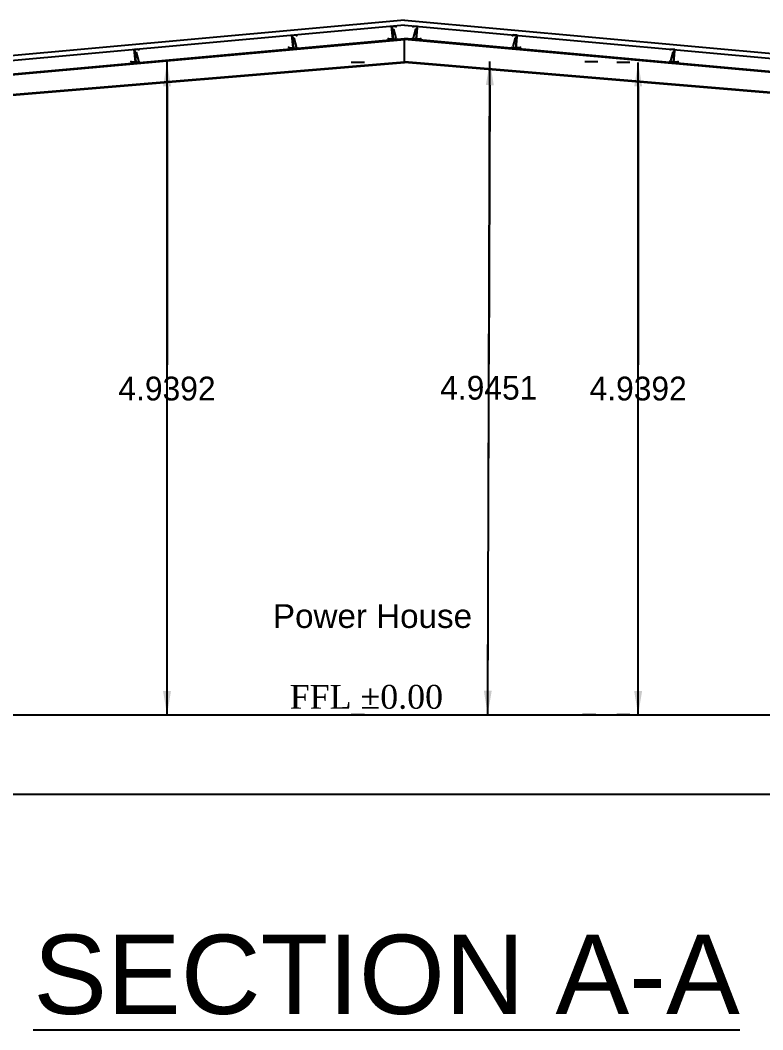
# Model space of a CAD drawing. Header units: metres. Extents: x 1422408 to 2565053, y 3723 to 80428.
# Drawn here: x 2267740.94 to 2267746.57, y 4139.4 to 4147.05 of the extents above; entities that cross this region are included whole.
import ezdxf
from ezdxf.enums import TextEntityAlignment as Align

# ---------------------------------------------------------------- set-up
doc = ezdxf.new("R2010")
doc.units = ezdxf.units.M
doc.header["$LTSCALE"] = 3.5
doc.header["$MEASUREMENT"] = 0
for name, pattern in [('DOT2', [0.125, 0, -0.125]), ('HIDDEN', [0.375, 0.25, -0.125]), ('PHANTOM2', [1.25, 0.625, -0.125, 0.125, -0.125, 0.125, -0.125])]:
    doc.linetypes.add(name, pattern=pattern)
doc.layers.get('0').update_dxf_attribs({"linetype": 'CONTINUOUS'})
doc.layers.get('DEFPOINTS').update_dxf_attribs({"linetype": 'CONTINUOUS'})
for name, color, linetype in [('BLK_2_FLR_0_AC_ROOM_1', 117, 'CONTINUOUS'), ('BLK_2_FLR_0_AC_ROOM_2', 117, 'CONTINUOUS'), ('BLK_2_FLR_0_AC_ROOM_3', 117, 'CONTINUOUS')]:
    doc.layers.add(name, color=color, linetype=linetype)
doc.styles.add('ANAND', font='times.ttf')
doc.styles.add('ROOM TEXT 10.5', font='swisse.ttf')
doc.styles.add('SA', font='sanss___.ttf')
doc.styles.add('style1jaya', font='times.ttf')
doc.dimstyles.new('STANDARD$0', dxfattribs={"dimtxt": 0.25, "dimasz": 0.1, "dimexe": 2, "dimexo": 2, "dimgap": 0, "dimtad": 0, "dimzin": 0, "dimdsep": 46, "dimtxsty": 'ANAND', "dimcen": 0.0625, "dimdle": 2.5, "dimse1": 1, "dimse2": 1, "dimclrd": 2, "dimclre": 9, "dimadec": 0, "dimazin": 0, "dimtfac": 1, "dimtix": 1, "dimtofl": 0, "dimtmove": 2, "dimatfit": 3, "dimldrblk": 'OBLIQUE', "dimfxl": 0, "dimtolj": 1, "dimtzin": 0, "dimarcsym": 0})

# ---------------------------------------------------------------- blocks, each defined once
blk = doc.blocks.new('*D560')
at = {"layer": 'BLK_2_FLR_0_AC_ROOM_3', "color": 0, "linetype": 'DOT2', "lineweight": -2, "ltscale": 400}
for p, q in [((2267745.5642, 4146.7246), (2267745.4467, 4146.7246)), ((2267745.5642, 4141.7854), (2267745.4467, 4141.7854))]:
    blk.add_line(p, q, dxfattribs=at)
at = {"layer": 'BLK_2_FLR_0_AC_ROOM_3', "color": 0, "linetype": 'PHANTOM2', "lineweight": -2, "ltscale": 400}
for p, q in [((2267745.6267, 4146.5446), (2267745.6267, 4144.435)), ((2267745.6267, 4141.9654), (2267745.6267, 4144.075))]:
    blk.add_line(p, q, dxfattribs=at)
at = {"layer": 'BLK_2_FLR_0_AC_ROOM_3', "color": 0, "ltscale": 400}
for points in [[(2267745.5967, 4146.5446), (2267745.6567, 4146.5446), (2267745.6267, 4146.7246)], [(2267745.5967, 4141.9654), (2267745.6567, 4141.9654), (2267745.6267, 4141.7854)]]:
    blk.add_solid(points, dxfattribs=at)
at = {"layer": 'DEFPOINTS', "color": 0, "ltscale": 400}
for p in [(2267745.6267, 4146.7246), (2267745.6267, 4141.7854), (2267745.6267, 4141.7854)]:
    blk.add_point(p, dxfattribs=at)
at = {"layer": 'BLK_2_FLR_0_AC_ROOM_3', "color": 0, "ltscale": 400, "insert": (2267745.6267, 4144.255), "char_height": 0.18, "attachment_point": 5}
blk.add_mtext('\\A1;4.9392', dxfattribs=at)
blk = doc.blocks.new('*D561')
at = {"layer": 'BLK_2_FLR_0_AC_ROOM_2', "color": 0, "linetype": 'DOT2', "lineweight": -2, "ltscale": 400}
for p, q in [((2267745.3219, 4146.7307), (2267744.323, 4146.7341)), ((2267745.3052, 4141.7856), (2267744.3063, 4141.789))]:
    blk.add_line(p, q, dxfattribs=at)
at = {"layer": 'BLK_2_FLR_0_AC_ROOM_2', "color": 0, "linetype": 'PHANTOM2', "lineweight": -2, "ltscale": 400}
for p, q in [((2267744.5024, 4146.5535), (2267744.4952, 4144.4409)), ((2267744.4869, 4141.9684), (2267744.494, 4144.0809))]:
    blk.add_line(p, q, dxfattribs=at)
at = {"layer": 'BLK_2_FLR_0_AC_ROOM_2', "color": 0, "ltscale": 400}
for points in [[(2267744.4724, 4146.5536), (2267744.5324, 4146.5534), (2267744.503, 4146.7335)], [(2267744.4569, 4141.9685), (2267744.5169, 4141.9683), (2267744.4863, 4141.7884)]]:
    blk.add_solid(points, dxfattribs=at)
at = {"layer": 'DEFPOINTS', "color": 0, "ltscale": 400}
for p in [(2267745.3844, 4146.7305), (2267744.4863, 4141.7884), (2267745.3677, 4141.7854)]:
    blk.add_point(p, dxfattribs=at)
at = {"layer": 'BLK_2_FLR_0_AC_ROOM_2', "color": 0, "ltscale": 400, "insert": (2267744.4946, 4144.2609), "char_height": 0.18, "attachment_point": 5}
blk.add_mtext('\\A1;4.9451', dxfattribs=at)
blk = doc.blocks.new('*D562')
at = {"layer": 'BLK_2_FLR_0_AC_ROOM_1', "color": 0, "linetype": 'DOT2', "lineweight": -2, "ltscale": 400}
for p, q in [((2267743.552, 4146.7246), (2267741.8757, 4146.7246)), ((2267743.552, 4141.7854), (2267741.8757, 4141.7854))]:
    blk.add_line(p, q, dxfattribs=at)
at = {"layer": 'BLK_2_FLR_0_AC_ROOM_1', "color": 0, "linetype": 'PHANTOM2', "lineweight": -2, "ltscale": 400}
for p, q in [((2267742.0557, 4146.5446), (2267742.0557, 4144.435)), ((2267742.0557, 4141.9654), (2267742.0557, 4144.075))]:
    blk.add_line(p, q, dxfattribs=at)
at = {"layer": 'BLK_2_FLR_0_AC_ROOM_1', "color": 0, "ltscale": 400}
for points in [[(2267742.0257, 4146.5446), (2267742.0857, 4146.5446), (2267742.0557, 4146.7246)], [(2267742.0257, 4141.9654), (2267742.0857, 4141.9654), (2267742.0557, 4141.7854)]]:
    blk.add_solid(points, dxfattribs=at)
at = {"layer": 'DEFPOINTS', "color": 0, "ltscale": 400}
for p in [(2267742.0557, 4146.7246), (2267743.6145, 4146.7246), (2267743.6145, 4141.7854)]:
    blk.add_point(p, dxfattribs=at)
at = {"layer": 'BLK_2_FLR_0_AC_ROOM_1', "color": 0, "ltscale": 400, "insert": (2267742.0557, 4144.255), "char_height": 0.18, "attachment_point": 5}
blk.add_mtext('\\A1;4.9392', dxfattribs=at)

msp = doc.modelspace()

# ---------------------------------------------------------------- hatches: boundary and pattern name
h = msp.add_hatch(color=256)
h.dxf.hatch_style = 1
h.paths.add_polyline_path([(2267743.76332, 4146.97939), (2267743.75938, 4146.97903), (2267743.75976, 4146.97476), (2267743.7637, 4146.97512)])
h = msp.add_hatch(color=256)
h.dxf.hatch_style = 1
h.paths.add_polyline_path([(2267743.7637, 4146.97512), (2267743.75976, 4146.97476), (2267743.76015, 4146.97049), (2267743.76408, 4146.97085)])
h = msp.add_hatch(color=256)
h.dxf.hatch_style = 1
h.paths.add_polyline_path([(2267743.94805, 4146.97512), (2267743.95198, 4146.97476), (2267743.9516, 4146.97049), (2267743.94766, 4146.97085)])
h = msp.add_hatch(color=256)
h.dxf.hatch_style = 1
h.paths.add_polyline_path([(2267743.94843, 4146.97939), (2267743.95237, 4146.97903), (2267743.95198, 4146.97476), (2267743.94805, 4146.97512)])
h = msp.add_hatch(color=256)
h.dxf.hatch_style = 1
h.paths.add_polyline_path([(2267743.00862, 4146.91261), (2267743.00468, 4146.91225), (2267743.00506, 4146.90798), (2267743.009, 4146.90834)])
h = msp.add_hatch(color=256)
h.dxf.hatch_style = 1
h.paths.add_polyline_path([(2267743.009, 4146.90834), (2267743.00506, 4146.90798), (2267743.00545, 4146.90372), (2267743.00938, 4146.90407)])
h = msp.add_hatch(color=256)
h.dxf.hatch_style = 1
h.paths.add_polyline_path([(2267743.76758, 4146.93196), (2267743.76364, 4146.9316), (2267743.76402, 4146.92733), (2267743.76796, 4146.92769)])
h = msp.add_hatch(color=256)
h.dxf.hatch_style = 1
h.paths.add_polyline_path([(2267743.76796, 4146.92769), (2267743.76402, 4146.92733), (2267743.76441, 4146.92307), (2267743.76834, 4146.92342)])
h = msp.add_hatch(color=256)
h.dxf.hatch_style = 1
h.paths.add_polyline_path([(2267743.94379, 4146.92769), (2267743.94772, 4146.92733), (2267743.94734, 4146.92307), (2267743.9434, 4146.92342)])
h = msp.add_hatch(color=256)
h.dxf.hatch_style = 1
h.paths.add_polyline_path([(2267743.94417, 4146.93196), (2267743.94811, 4146.9316), (2267743.94772, 4146.92733), (2267743.94379, 4146.92769)])
h = msp.add_hatch(color=256)
h.dxf.hatch_style = 1
h.paths.add_polyline_path([(2267744.70275, 4146.90834), (2267744.70668, 4146.90798), (2267744.7063, 4146.90372), (2267744.70236, 4146.90407)])
h = msp.add_hatch(color=256)
h.dxf.hatch_style = 1
h.paths.add_polyline_path([(2267744.70313, 4146.91261), (2267744.70707, 4146.91225), (2267744.70668, 4146.90798), (2267744.70275, 4146.90834)])
h = msp.add_hatch(color=256)
h.dxf.hatch_style = 1
h.paths.add_polyline_path([(2267741.81343, 4146.80523), (2267741.80949, 4146.80488), (2267741.80988, 4146.80061), (2267741.81381, 4146.80096)])
h = msp.add_hatch(color=256)
h.dxf.hatch_style = 1
h.paths.add_polyline_path([(2267741.81381, 4146.80096), (2267741.80988, 4146.80061), (2267741.81026, 4146.79634), (2267741.8142, 4146.79669)])
h = msp.add_hatch(color=256)
h.dxf.hatch_style = 1
h.paths.add_polyline_path([(2267743.01288, 4146.86518), (2267743.00894, 4146.86482), (2267743.00932, 4146.86056), (2267743.01326, 4146.86091)])
h = msp.add_hatch(color=256)
h.dxf.hatch_style = 1
h.paths.add_polyline_path([(2267743.01326, 4146.86091), (2267743.00932, 4146.86056), (2267743.00971, 4146.85629), (2267743.01364, 4146.85664)])
h = msp.add_hatch(color=256)
h.dxf.hatch_style = 1
h.paths.add_polyline_path([(2267744.69849, 4146.86091), (2267744.70242, 4146.86056), (2267744.70204, 4146.85629), (2267744.6981, 4146.85664)])
h = msp.add_hatch(color=256)
h.dxf.hatch_style = 1
h.paths.add_polyline_path([(2267744.69887, 4146.86518), (2267744.70281, 4146.86482), (2267744.70242, 4146.86056), (2267744.69849, 4146.86091)])
h = msp.add_hatch(color=256)
h.dxf.hatch_style = 1
h.paths.add_polyline_path([(2267745.89793, 4146.80096), (2267745.90187, 4146.80061), (2267745.90149, 4146.79634), (2267745.89755, 4146.79669)])
h = msp.add_hatch(color=256)
h.dxf.hatch_style = 1
h.paths.add_polyline_path([(2267745.89832, 4146.80523), (2267745.90225, 4146.80488), (2267745.90187, 4146.80061), (2267745.89793, 4146.80096)])
h = msp.add_hatch(color=256)
h.dxf.hatch_style = 1
h.paths.add_polyline_path([(2267741.81769, 4146.7578), (2267741.81375, 4146.75745), (2267741.81414, 4146.75318), (2267741.81807, 4146.75353)])
h = msp.add_hatch(color=256)
h.dxf.hatch_style = 1
h.paths.add_polyline_path([(2267741.81807, 4146.75353), (2267741.81414, 4146.75318), (2267741.81452, 4146.74891), (2267741.81846, 4146.74927)])
h = msp.add_hatch(color=256)
h.dxf.hatch_style = 1
h.paths.add_polyline_path([(2267745.89367, 4146.75353), (2267745.89761, 4146.75318), (2267745.89723, 4146.74891), (2267745.89329, 4146.74927)])
h = msp.add_hatch(color=256)
h.dxf.hatch_style = 1
h.paths.add_polyline_path([(2267745.89406, 4146.7578), (2267745.89799, 4146.75745), (2267745.89761, 4146.75318), (2267745.89367, 4146.75353)])

# ---------------------------------------------------------------- linework, layer by layer
for p, q in [((2267743.85587, 4147.04554), (2267738.30245, 4146.54329)), ((2267743.85587, 4147.04554), (2267749.4093, 4146.54329)), ((2267743.85587, 4147.00739), (2267738.30587, 4146.50544)), ((2267743.75739, 4146.97455), (2267743.76607, 4146.97533)), ((2267743.75938, 4146.97903), (2267743.76047, 4146.97913)), ((2267743.76259, 4146.98745), (2267743.75975, 4146.98719)), ((2267743.76015, 4146.97049), (2267743.76124, 4146.97059)), ((2267743.76259, 4146.98745), (2267743.76344, 4146.97796)), ((2267743.76344, 4146.97796), (2267743.77293, 4146.97881)), ((2267743.77293, 4146.97881), (2267743.79032, 4146.91296)), ((2267743.85587, 4147.00739), (2267749.40587, 4146.50544)), ((2267743.93882, 4146.97881), (2267743.92142, 4146.91296)), ((2267743.9483, 4146.97796), (2267743.93882, 4146.97881)), ((2267743.95435, 4146.97455), (2267743.94567, 4146.97533)), ((2267743.94915, 4146.98745), (2267743.9483, 4146.97796)), ((2267743.94915, 4146.98745), (2267743.952, 4146.98719)), ((2267743.9516, 4146.97049), (2267743.95051, 4146.97059)), ((2267743.95237, 4146.97903), (2267743.95128, 4146.97913)), ((2267743.00269, 4146.90777), (2267743.01137, 4146.90855)), ((2267743.00468, 4146.91225), (2267743.00577, 4146.91235)), ((2267743.00789, 4146.92067), (2267743.00505, 4146.92041)), ((2267743.00545, 4146.90372), (2267743.00654, 4146.90381)), ((2267743.00789, 4146.92067), (2267743.00874, 4146.91118)), ((2267743.00874, 4146.91118), (2267743.01823, 4146.91204)), ((2267743.01823, 4146.91204), (2267743.03562, 4146.84618)), ((2267743.76165, 4146.92712), (2267743.76986, 4146.92786)), ((2267743.76364, 4146.9316), (2267743.76473, 4146.9317)), ((2267743.76441, 4146.92307), (2267743.7655, 4146.92316)), ((2267743.79117, 4146.90348), (2267743.79032, 4146.91296)), ((2267743.80066, 4146.90433), (2267743.80092, 4146.90148)), ((2267743.91109, 4146.90433), (2267743.91083, 4146.90148)), ((2267743.92057, 4146.90348), (2267743.92142, 4146.91296)), ((2267743.95009, 4146.92712), (2267743.94189, 4146.92786)), ((2267743.94734, 4146.92307), (2267743.94625, 4146.92316)), ((2267743.94811, 4146.9316), (2267743.94701, 4146.9317)), ((2267744.69352, 4146.91204), (2267744.67613, 4146.84618)), ((2267744.703, 4146.91118), (2267744.69352, 4146.91204)), ((2267744.70906, 4146.90777), (2267744.70038, 4146.90855)), ((2267744.70386, 4146.92067), (2267744.703, 4146.91118)), ((2267744.70386, 4146.92067), (2267744.7067, 4146.92041)), ((2267744.7063, 4146.90372), (2267744.70521, 4146.90381)), ((2267744.70707, 4146.91225), (2267744.70598, 4146.91235)), ((2267741.8075, 4146.8004), (2267741.81618, 4146.80118)), ((2267741.80949, 4146.80488), (2267741.81058, 4146.80498)), ((2267741.8127, 4146.81329), (2267741.80986, 4146.81304)), ((2267741.81026, 4146.79634), (2267741.81135, 4146.79644)), ((2267741.8127, 4146.81329), (2267741.81356, 4146.80381)), ((2267741.81356, 4146.80381), (2267741.82304, 4146.80466)), ((2267741.82304, 4146.80466), (2267741.84043, 4146.73881)), ((2267743.00695, 4146.86034), (2267743.01516, 4146.86108)), ((2267743.00894, 4146.86482), (2267743.01003, 4146.86492)), ((2267743.00971, 4146.85629), (2267743.0108, 4146.85638)), ((2267743.03647, 4146.8367), (2267743.03562, 4146.84618)), ((2267743.04596, 4146.83755), (2267743.04621, 4146.8347)), ((2267744.66579, 4146.83755), (2267744.66553, 4146.8347)), ((2267744.67527, 4146.8367), (2267744.67613, 4146.84618)), ((2267744.70479, 4146.86034), (2267744.69659, 4146.86108)), ((2267744.70204, 4146.85629), (2267744.70095, 4146.85638)), ((2267744.70281, 4146.86482), (2267744.70172, 4146.86492)), ((2267745.8887, 4146.80466), (2267745.87131, 4146.73881)), ((2267745.89819, 4146.80381), (2267745.8887, 4146.80466)), ((2267745.90424, 4146.8004), (2267745.89556, 4146.80118)), ((2267745.89904, 4146.81329), (2267745.89819, 4146.80381)), ((2267745.89904, 4146.81329), (2267745.90189, 4146.81304)), ((2267745.90149, 4146.79634), (2267745.9004, 4146.79644)), ((2267745.90225, 4146.80488), (2267745.90116, 4146.80498)), ((2267741.81177, 4146.75297), (2267741.81997, 4146.7537)), ((2267741.81375, 4146.75745), (2267741.81484, 4146.75755)), ((2267741.81452, 4146.74891), (2267741.81561, 4146.74901)), ((2267741.84129, 4146.72932), (2267741.84043, 4146.73881)), ((2267741.85077, 4146.73018), (2267741.85103, 4146.72733)), ((2267745.86098, 4146.73018), (2267745.86072, 4146.72733)), ((2267745.87046, 4146.72932), (2267745.87131, 4146.73881)), ((2267745.89998, 4146.75297), (2267745.89178, 4146.7537)), ((2267745.89723, 4146.74891), (2267745.89614, 4146.74901)), ((2267745.89799, 4146.75745), (2267745.8969, 4146.75755)), ((2267738.35587, 4141.78542), (2267749.35587, 4141.78542))]:
    msp.add_line(p, q)
at = {"linetype": 'Continuous'}
for p, q in [((2267738.35587, 4146.40906), (2267743.85587, 4146.90645)), ((2267738.36187, 4146.40358), (2267743.85587, 4146.90043)), ((2267749.35587, 4146.40906), (2267743.85587, 4146.90645)), ((2267749.34987, 4146.40358), (2267743.85587, 4146.90043)), ((2267738.58537, 4146.29139), (2267743.85587, 4146.7306)), ((2267738.58587, 4146.28542), (2267743.85587, 4146.72458)), ((2267749.12637, 4146.29139), (2267743.85587, 4146.7306)), ((2267749.12587, 4146.28542), (2267743.85587, 4146.72458))]:
    msp.add_line(p, q, dxfattribs=at)
at = {"ltscale": 0.05}
msp.add_line((2267738.35587, 4141.18542), (2267751.23074, 4141.18542), dxfattribs=at)
for points in [[(2267743.75763, 4146.99848), (2267743.78609, 4147.00103), (2267743.7934, 4146.99493), (2267743.79279, 4146.9942), (2267743.78578, 4147.00005), (2267743.75881, 4146.99763), (2267743.76725, 4146.90372), (2267743.73879, 4146.90116), (2267743.73148, 4146.90727), (2267743.73209, 4146.908), (2267743.7391, 4146.90215), (2267743.76607, 4146.90457)], [(2267743.95411, 4146.99848), (2267743.92566, 4147.00103), (2267743.91835, 4146.99493), (2267743.91896, 4146.9942), (2267743.92597, 4147.00005), (2267743.95294, 4146.99763), (2267743.9445, 4146.90372), (2267743.97296, 4146.90116), (2267743.98027, 4146.90727), (2267743.97966, 4146.908), (2267743.97265, 4146.90215), (2267743.94568, 4146.90457)], [(2267743.00293, 4146.9317), (2267743.03138, 4146.93425), (2267743.03869, 4146.92815), (2267743.03808, 4146.92742), (2267743.03108, 4146.93327), (2267743.00411, 4146.93085), (2267743.01254, 4146.83694), (2267742.98409, 4146.83438), (2267742.97678, 4146.84049), (2267742.97739, 4146.84122), (2267742.98439, 4146.83537), (2267743.01137, 4146.83779)], [(2267744.70881, 4146.9317), (2267744.68036, 4146.93425), (2267744.67305, 4146.92815), (2267744.67366, 4146.92742), (2267744.68067, 4146.93327), (2267744.70764, 4146.93085), (2267744.6992, 4146.83694), (2267744.72766, 4146.83438), (2267744.73497, 4146.84049), (2267744.73436, 4146.84122), (2267744.72735, 4146.83537), (2267744.70038, 4146.83779)], [(2267741.80775, 4146.82432), (2267741.8362, 4146.82688), (2267741.84351, 4146.82078), (2267741.8429, 4146.82004), (2267741.83589, 4146.8259), (2267741.80892, 4146.82347), (2267741.81736, 4146.72956), (2267741.7889, 4146.72701), (2267741.78159, 4146.73311), (2267741.7822, 4146.73384), (2267741.78921, 4146.72799), (2267741.81618, 4146.73041)], [(2267745.904, 4146.82432), (2267745.87555, 4146.82688), (2267745.86824, 4146.82078), (2267745.86885, 4146.82004), (2267745.87586, 4146.8259), (2267745.90283, 4146.82347), (2267745.89439, 4146.72956), (2267745.92285, 4146.72701), (2267745.93016, 4146.73311), (2267745.92955, 4146.73384), (2267745.92254, 4146.72799), (2267745.89556, 4146.73041)]]:
    msp.add_lwpolyline(points, close=True)
for points in [[(2267743.75975, 4146.98719), (2267743.76771, 4146.8985), (2267743.80092, 4146.90148)], [(2267743.76259, 4146.98745), (2267743.77031, 4146.9016), (2267743.80066, 4146.90433)], [(2267743.952, 4146.98719), (2267743.94403, 4146.8985), (2267743.91083, 4146.90148)], [(2267743.94915, 4146.98745), (2267743.94144, 4146.9016), (2267743.91109, 4146.90433)], [(2267743.00505, 4146.92041), (2267743.01301, 4146.83172), (2267743.04621, 4146.8347)], [(2267743.00789, 4146.92067), (2267743.0156, 4146.83482), (2267743.04596, 4146.83755)], [(2267744.7067, 4146.92041), (2267744.69873, 4146.83172), (2267744.66553, 4146.8347)], [(2267744.70386, 4146.92067), (2267744.69614, 4146.83482), (2267744.66579, 4146.83755)], [(2267741.80986, 4146.81304), (2267741.81783, 4146.72435), (2267741.85103, 4146.72733)], [(2267741.8127, 4146.81329), (2267741.82042, 4146.72745), (2267741.85077, 4146.73018)], [(2267745.90189, 4146.81304), (2267745.89392, 4146.72435), (2267745.86072, 4146.72733)], [(2267745.89904, 4146.81329), (2267745.89133, 4146.72745), (2267745.86098, 4146.73018)]]:
    msp.add_lwpolyline(points)
msp.add_lwpolyline([(2267743.85587, 4146.72458), (2267743.85587, 4146.90645)], dxfattribs=at)
at = {"layer": 'BLK_2_FLR_0_AC_ROOM_1', "color": 3, "ltscale": 400}
msp.add_lwpolyline([(2267742.05573, 4141.78542), (2267742.05794, 4146.73783)], dxfattribs=at)
at = {"layer": 'BLK_2_FLR_0_AC_ROOM_2', "color": 3, "ltscale": 400}
msp.add_lwpolyline([(2267744.48679, 4141.78542), (2267744.50297, 4146.73349)], dxfattribs=at)
at = {"layer": 'BLK_2_FLR_0_AC_ROOM_3', "color": 3, "ltscale": 400}
msp.add_lwpolyline([(2267745.62667, 4141.78542), (2267745.62667, 4146.72458)], dxfattribs=at)

# ---------------------------------------------------------------- texts
at = {"style": 'SA'}
msp.add_text('Power House', height=0.18, dxfattribs=at).set_placement((2267742.85852, 4142.44344))
at = {"linetype": 'HIDDEN', "style": 'style1jaya'}
msp.add_text('FFL %%P0.00', height=0.18, dxfattribs=at).set_placement((2267743.56699, 4141.92194), align=Align.MIDDLE_CENTER)
at = {"ltscale": 0.22, "style": 'ROOM TEXT 10.5'}
msp.add_text('%%USECTION A-A', height=0.6, dxfattribs=at).set_placement((2267741.042, 4139.52041))

# ---------------------------------------------------------------- dimensions: what is measured, and where the dimension line sits
at = {"layer": 'BLK_2_FLR_0_AC_ROOM_1', "color": 3, "ltscale": 400}
dim = msp.add_aligned_dim(p1=(2267743.61447, 4141.78542), p2=(2267743.61447, 4146.72458), distance=1.55873, dimstyle='STANDARD$0', override={"dimtxt": 0.18, "dimasz": 0.18, "dimexe": 0.18, "dimexo": 0.0625, "dimgap": 0.09, "dimtih": 1, "dimtoh": 1, "dimdec": 4, "dimtxsty": 'Standard', "dimcen": 0.09, "dimdle": 0, "dimse1": 0, "dimse2": 0, "dimclrd": 0, "dimclre": 0, "dimtdec": 4, "dimtix": 0, "dimtmove": 0, "dimfxl": 0, "dimarcsym": 2}, dxfattribs=at)
dim.commit()
dim.dimension.update_dxf_attribs({"geometry": '*D562', "text_midpoint": (2267742.05573, 4144.255)})
at = {"layer": 'BLK_2_FLR_0_AC_ROOM_2', "color": 3, "ltscale": 400}
dim = msp.add_aligned_dim(p1=(2267745.38437, 4146.73052), p2=(2267745.3677, 4141.78542), distance=-0.8814, dimstyle='STANDARD$0', override={"dimtxt": 0.18, "dimasz": 0.18, "dimexe": 0.18, "dimexo": 0.0625, "dimgap": 0.09, "dimtih": 1, "dimtoh": 1, "dimdec": 4, "dimtxsty": 'Standard', "dimcen": 0.09, "dimdle": 0, "dimse1": 0, "dimse2": 0, "dimclrd": 0, "dimclre": 0, "dimtdec": 4, "dimtix": 0, "dimtmove": 0, "dimfxl": 0, "dimarcsym": 2}, dxfattribs=at)
dim.commit()
dim.dimension.update_dxf_attribs({"geometry": '*D561', "text_midpoint": (2267744.49463, 4144.26094)})
at = {"layer": 'BLK_2_FLR_0_AC_ROOM_3', "color": 3, "ltscale": 400}
dim = msp.add_aligned_dim(p1=(2267745.62667, 4146.72458), p2=(2267745.62667, 4141.78542), distance=0, dimstyle='STANDARD$0', override={"dimtxt": 0.18, "dimasz": 0.18, "dimexe": 0.18, "dimexo": 0.0625, "dimgap": 0.09, "dimtih": 1, "dimtoh": 1, "dimdec": 4, "dimtxsty": 'Standard', "dimcen": 0.09, "dimdle": 0, "dimse1": 0, "dimse2": 0, "dimclrd": 0, "dimclre": 0, "dimtdec": 4, "dimtix": 0, "dimtmove": 0, "dimfxl": 0, "dimarcsym": 2}, dxfattribs=at)
dim.commit()
dim.dimension.update_dxf_attribs({"geometry": '*D560', "text_midpoint": (2267745.62667, 4144.255)})

doc.saveas('drawing.dxf')
